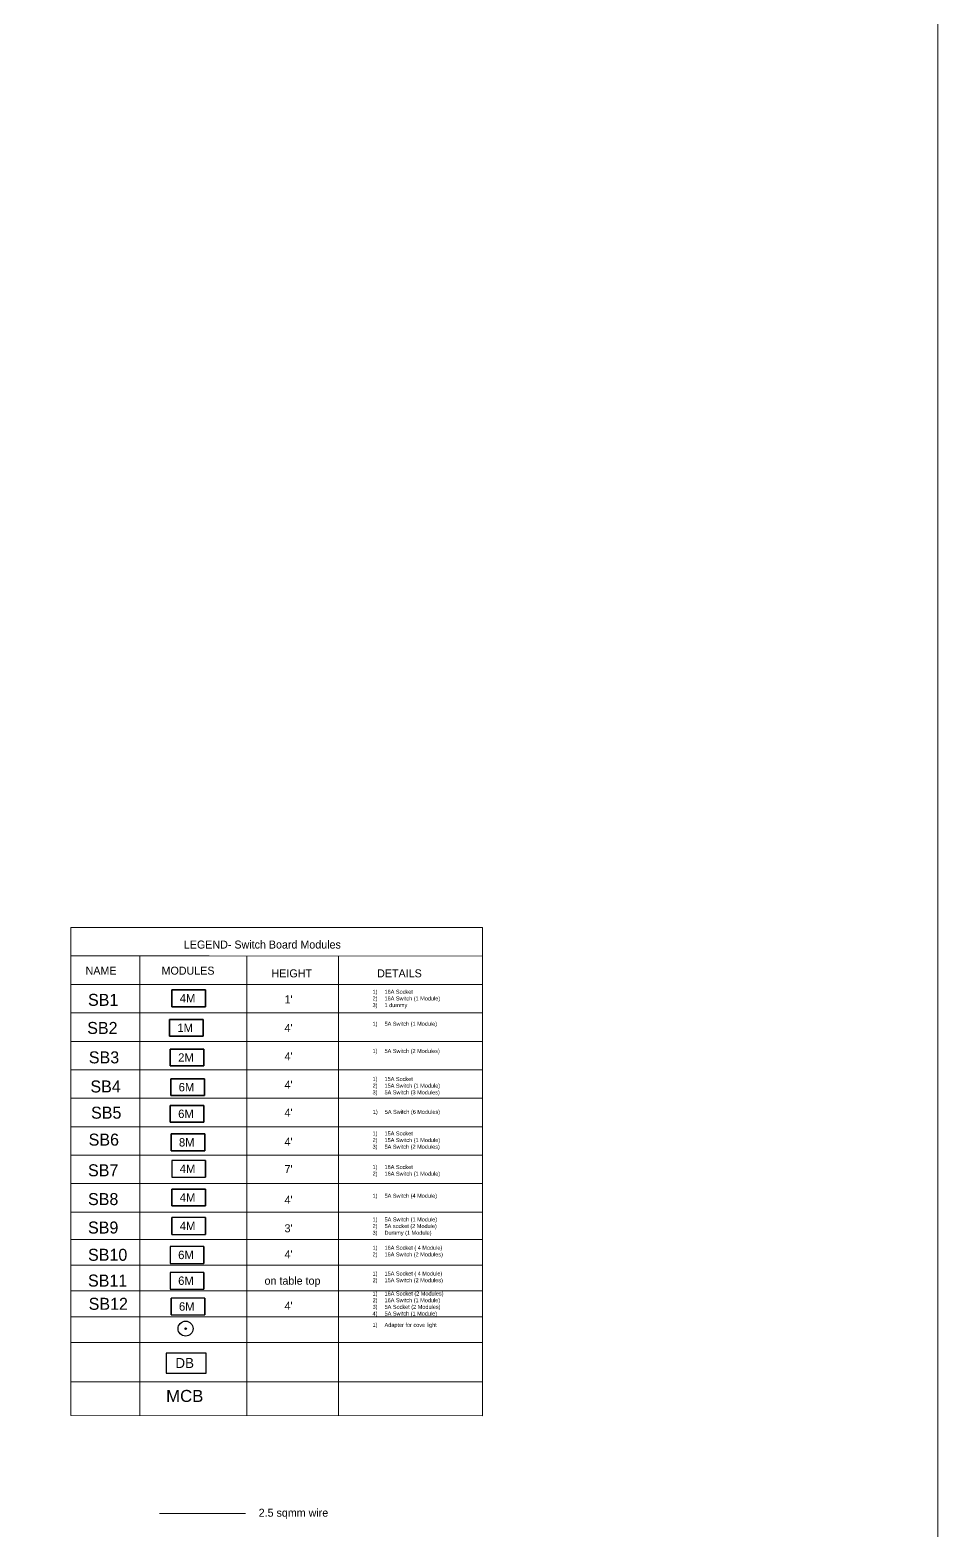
# Model space of a CAD drawing. Header units: millimetres. Extents: x 1464389 to 1998638, y -29162 to 256806.
# Drawn here: x 1821876 to 1833223, y 171971 to 190728 of the extents above; entities that cross this region are included whole.
import ezdxf

# ---------------------------------------------------------------- set-up
doc = ezdxf.new("R2010")
doc.units = ezdxf.units.MM
doc.header["$LTSCALE"] = 15
doc.layers.get('0').update_dxf_attribs({"lineweight": 5})
doc.layers.add('0_1.5sqmm wire', color=4, linetype='Continuous')
doc.layers.add('Walls & Columns', color=7, linetype='Continuous')
doc.layers.add('signage', color=52, linetype='Continuous', lineweight=30)
doc.styles.add('ARIAL', font='arial.ttf')

msp = doc.modelspace()

# ---------------------------------------------------------------- linework, layer by layer
for p, q in [((1822385.9, 179512.1), (1827531.9, 179512.1)), ((1822385.9, 179156.5), (1822385.9, 179512.1)), ((1822385.9, 179156.5), (1824113, 179156.5)), ((1823249.5, 179157), (1823249.5, 174326.9)), ((1824583.8, 179156.5), (1824583.8, 174326.9)), ((1825731.9, 179155.7), (1825731.9, 174326.9)), ((1822385.9, 178800.8), (1827531.9, 178800.8)), ((1822385.9, 178445.1), (1827531.9, 178445.1)), ((1822385.9, 178089.4), (1827531.9, 178089.4)), ((1822385.9, 177733.8), (1827531.9, 177733.8)), ((1822385.9, 177378.1), (1827531.9, 177378.1)), ((1822385.9, 177022.4), (1827531.9, 177022.4)), ((1822385.9, 176666.8), (1827531.9, 176666.8)), ((1822385.9, 176311.1), (1827531.9, 176311.1)), ((1822385.9, 175955.4), (1827531.9, 175955.4)), ((1822385.9, 175615), (1827531.9, 175615)), ((1824583.8, 175615), (1824583.8, 175614.5)), ((1822385.9, 175292.6), (1827531.9, 175292.6)), ((1822385.9, 174970.7), (1827531.9, 174970.7)), ((1822385.9, 174648.8), (1827531.9, 174648.8)), ((1822385.9, 174326.9), (1827531.9, 174326.9)), ((1823249.5, 174326.9), (1823249.5, 173412.1)), ((1824583.8, 174326.9), (1824583.8, 173411.8)), ((1825731.9, 174326.9), (1825731.9, 173411.4)), ((1822385.9, 173832.8), (1827531.9, 173832.8))]:
    msp.add_line(p, q)
at = {"color": 2, "ltscale": 0.25}
msp.add_line((1823492.4, 172189.4), (1824570.6, 172189.4), dxfattribs=at)
msp.add_lwpolyline([(1687036, 233580.1), (1833222.5, 233580.1), (1833222.5, 132187), (1687036, 132187)], close=True)
for points in [[(1827531.9, 174326.9), (1827531.9, 179512.1)], [(1822385.9, 174326.9), (1822385.9, 179156.5), (1827531.9, 179155.3)], [(1827531.9, 173410.9), (1822385.9, 173412.4), (1822385.9, 174326.9)], [(1827531.9, 173410.9), (1827531.9, 174326.9)]]:
    msp.add_lwpolyline(points)
at = {"layer": '0_1.5sqmm wire'}
for p, q in [((1823649, 178732.4), (1824069, 178732.4)), ((1823649, 178522.4), (1823649, 178732.4)), ((1824069, 178732.4), (1824069, 178522.4)), ((1824069, 178522.4), (1823649, 178522.4)), ((1823619, 178362.4), (1824039, 178362.4)), ((1823619, 178152.4), (1823619, 178362.4)), ((1824039, 178362.4), (1824039, 178152.4)), ((1824039, 178152.4), (1823619, 178152.4)), ((1823629, 177992.4), (1824049, 177992.4)), ((1823629, 177782.4), (1823629, 177992.4)), ((1824049, 177992.4), (1824049, 177782.4)), ((1824049, 177782.4), (1823629, 177782.4)), ((1823635.5, 177621.5), (1824055.5, 177621.5)), ((1823635.5, 177411.5), (1823635.5, 177621.5)), ((1824055.5, 177621.5), (1824055.5, 177411.5)), ((1823629, 177288.4), (1824049, 177288.4)), ((1823629, 177078.4), (1823629, 177288.4)), ((1824055.5, 177411.5), (1823635.5, 177411.5)), ((1824049, 177288.4), (1824049, 177078.4)), ((1824049, 177078.4), (1823629, 177078.4)), ((1823639, 176932.4), (1824059, 176932.4)), ((1823639, 176722.4), (1823639, 176932.4)), ((1824059, 176932.4), (1824059, 176722.4)), ((1824059, 176722.4), (1823639, 176722.4)), ((1824069, 176602.4), (1824069, 176392.4)), ((1823649, 176242.7), (1824069, 176242.7)), ((1823649, 176032.7), (1823649, 176242.7)), ((1824069, 176242.7), (1824069, 176032.7)), ((1824069, 176032.7), (1823649, 176032.7)), ((1823649, 175677), (1823649, 175887)), ((1824069, 175887), (1824069, 175677)), ((1824049, 175525.3), (1824049, 175315.3)), ((1824049, 175202.9), (1824049, 174992.9)), ((1823639, 174670.7), (1823639, 174880.7)), ((1824059, 174880.7), (1824059, 174670.7))]:
    msp.add_line(p, q, dxfattribs=at)
for points in [[(1824069, 178732.4), (1823649, 178732.4), (1823649, 178522.4), (1824069, 178522.4)], [(1824039, 178362.4), (1823619, 178362.4), (1823619, 178152.4), (1824039, 178152.4)], [(1824049, 177992.4), (1823629, 177992.4), (1823629, 177782.4), (1824049, 177782.4)], [(1824055.5, 177621.5), (1823635.5, 177621.5), (1823635.5, 177411.5), (1824055.5, 177411.5)], [(1824049, 177288.4), (1823629, 177288.4), (1823629, 177078.4), (1824049, 177078.4)], [(1824059, 176932.4), (1823639, 176932.4), (1823639, 176722.4), (1824059, 176722.4)], [(1824069, 176602.4), (1823649, 176602.4), (1823649, 176392.4), (1824069, 176392.4)], [(1824069, 176242.7), (1823649, 176242.7), (1823649, 176032.7), (1824069, 176032.7)], [(1824069, 175887), (1823649, 175887), (1823649, 175677), (1824069, 175677)], [(1824049, 175525.3), (1823629, 175525.3), (1823629, 175315.3), (1824049, 175315.3)], [(1824049, 175202.9), (1823629, 175202.9), (1823629, 174992.9), (1824049, 174992.9)], [(1824059, 174880.7), (1823639, 174880.7), (1823639, 174670.7), (1824059, 174670.7)], [(1824075.9, 174194.8), (1823575.9, 174194.8), (1823575.9, 173944.8), (1824075.9, 173944.8)]]:
    msp.add_lwpolyline(points, close=True, dxfattribs=at)
at = {"layer": 'signage'}
for centre, radius in [((1823819.2, 174499.3), 93.4), ((1823819.9, 174498.9), 9.31)]:
    msp.add_circle(centre, radius, dxfattribs=at)

# ---------------------------------------------------------------- texts
at = {"color": 2, "insert": (1823576.6, 173733.2), "char_height": 150, "attachment_point": 1, "style": 'ARIAL'}
msp.add_mtext_dynamic_manual_height_columns('\\pxt5;MCB', width=2591.079, gutter_width=250, heights=[0], dxfattribs=at)
at = {"layer": '0_1.5sqmm wire'}
for s, height, p in [('SB1', 150, (1822600.5, 178533.1)), ('4M', 105, (1823747.1, 178575.3)), ('SB2', 150, (1822590.5, 178181.8)), ('1M', 105, (1823717.1, 178205.3)), ('SB3', 150, (1822610.5, 177814.3)), ('2M', 105, (1823727.1, 177835.3)), ('SB4', 150, (1822630.5, 177450.7)), ('6M', 105, (1823733.6, 177464.4)), ('SB5', 150, (1822638.5, 177123)), ('6M', 105, (1823727.1, 177131.3)), ('SB6', 150, (1822608.5, 176786.2)), ('8M', 105, (1823737.1, 176775.3)), ('SB7', 150, (1822600.5, 176403.1)), ('4M', 105, (1823747.1, 176445.3)), ('SB8', 150, (1822600.5, 176043.4)), ('4M', 105, (1823747.1, 176085.6)), ('SB9', 150, (1822600.5, 175687.8)), ('4M', 105, (1823747.1, 175729.9)), ('SB10', 150, (1822600.5, 175347.4)), ('6M', 105, (1823727.1, 175368.2)), ('SB11', 150, (1822600.5, 175025)), ('6M', 105, (1823727.1, 175045.8)), ('SB12', 150, (1822608.5, 174734.5)), ('6M', 105, (1823737.1, 174723.6)), ('DB', 125, (1823692.7, 174007.8))]:
    msp.add_text(s, height=height, dxfattribs=at).set_placement(p)
at = {"layer": 'Walls & Columns', "attachment_point": 1}
for s, insert, char_height in [('LEGEND- Switch Board Modules', (1823798.3, 179349), 100), ('NAME', (1822570.2, 179022.9), 100), ('MODULES', (1823519.7, 179022.9), 100), ('HEIGHT', (1824893.8, 178989.1), 100), ('DETAILS', (1826213.8, 178989.1), 100), ("1'", (1825056.5, 178663.9), 100), ('\\pxi-3,l4,t4;1)^I16A Socket\\P2)^I16A Switch (1 Module)\\P3)^I1 dummy', (1826106.5, 178733.9), 50), ("4'", (1825056.5, 178308.3), 100), ('\\pxi-3,l4,t4;1)^I5A Switch (1 Module)', (1826106.5, 178333.9), 50), ("4'", (1825056.5, 177952.6), 100), ('\\pxi-3,l4,t4;1)^I5A Switch (2 Modules)', (1826106.5, 177993.9), 50), ('\\pxi-3,l4,t4;1)^I15A Socket\\P2)^I15A Switch (1 Module)\\P3)^I5A Switch (3 Modules)', (1826106.5, 177643.9), 50), ("4'", (1825056.5, 177596.9), 100), ("4'", (1825056.5, 177248.9), 100), ('\\pxi-3,l4,t4;1)^I5A Switch (6 Modules)', (1826109.4, 177233.2), 50), ("4'", (1825056.5, 176885.6), 100), ('\\pxi-3,l4,t4;1)^I15A Socket\\P2)^I15A Switch (1 Module)\\P3)^I5A Switch (2 Modules)', (1826106.5, 176963.9), 50), ("7'", (1825056.5, 176543.9), 100), ('\\pxi-3,l4,t4;1)^I16A Socket\\P2)^I16A Switch (1 Module)', (1826106.5, 176543.9), 50), ("4'", (1825056.5, 176159), 100), ('\\pxi-3,l4,t4;1)^I5A Switch (4 Module)', (1826106.5, 176184.6), 50), ("3'", (1825056.5, 175803.3), 100), ('\\pxi-3,l4,t4;1)^I5A Switch (1 Module)\\P2)^I5A socket (2 Module)\\P3)^IDummy (1 Module)', (1826106.5, 175889), 50), ("4'", (1825056.5, 175478.2), 100), ('\\pxi-3,l4,t4;1)^I16A Socket ( 4 Module)\\P2)^I16A Switch (2 Modules)', (1826106.5, 175535.2), 50), ('\\pxi-3,l4,t4;1)^I15A Socket ( 4 Module)\\P2)^I15A Switch (2 Modules)', (1826106.5, 175212.8), 50), ('on table top', (1824806.5, 175148.2), 100), ("4'", (1825056.5, 174834.4), 100), ('\\pxi-3,l4,t4;1)^I16A Socket (2 Modules)\\P2)^I16A Switch (1 Module)\\P3)^I5A Socket (2 Modules)\\P4)^I5A Switch (1 Module)', (1826106.5, 174962.9), 50), ('\\pxi-3,l4,t4;1)^IAdapter for cove light', (1826106.5, 174570.9), 50), ('2.5 sqmm wire', (1824733.3, 172249), 100)]:
    msp.add_mtext_dynamic_manual_height_columns(s, width=2820.815, gutter_width=1.97, heights=[482.8], dxfattribs=dict(at, insert=insert, char_height=char_height))

doc.saveas('drawing.dxf')
